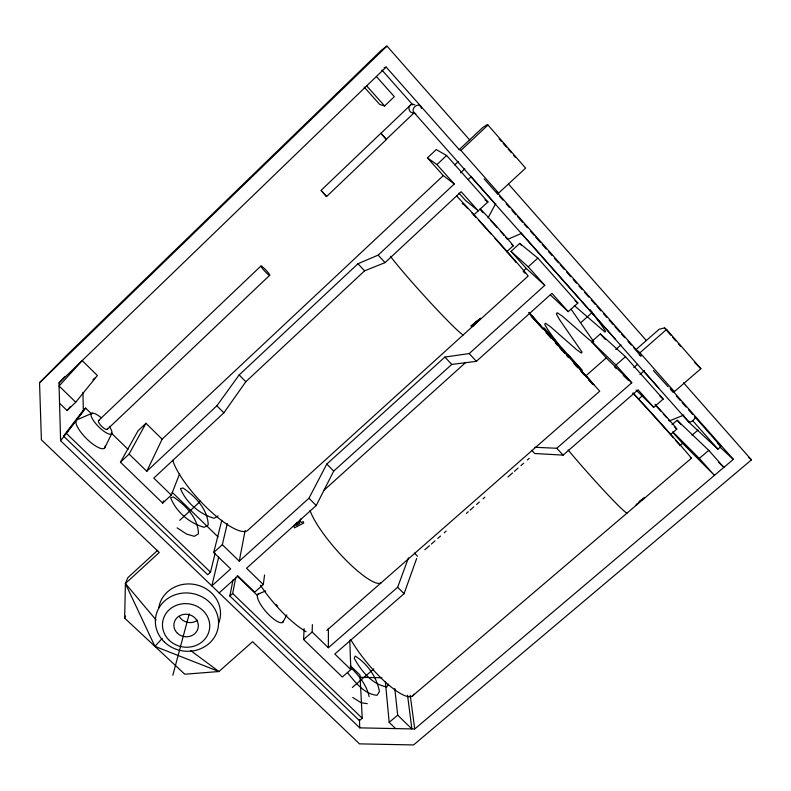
<?xml version="1.0" encoding="UTF-8"?>
<svg xmlns="http://www.w3.org/2000/svg" width="791" height="791" viewBox="0 0 791 791"><rect width="100%" height="100%" fill="white"/><g stroke="black" fill="none" stroke-linecap="round" stroke-linejoin="round"><path stroke-width="1.19" d="M408.443 557.902L397.646 587.258L328.364 647.76L328.403 628.272M683.562 382.804L751.45 459.878L413.555 744.944L359.5 743.866L252.596 641.689L218.929 671.529L184.787 674.219L124.652 618.127L125.403 583.531L127.816 577.707L157.656 550.309M349.77 640.186L350.848 669.611L342.315 677.007L303.596 639.514L312.148 631.999L312.386 624.672M303.596 639.514L304.11 628.697M219.166 592.904L237.972 575.977L254.712 592.182L263.294 584.509L264.57 574.968M227.314 523.533L222.33 544.702L239.268 561.155L245.121 530.543M350.245 665.528L359.984 675L362.229 718.238L359.45 720.621L229.865 596.028L232.673 593.507L235.777 577.321M229.865 596.028L233.058 579.763M218.662 557.161L211.859 585.894L230.675 568.917L213.738 552.513L221.796 520.26M91.825 414.118L85.646 408.107L66.335 433.379L63.507 436.078L207.677 574.701L210.485 572.15L215.162 553.196M172.824 675.257L189.257 613.816M350.848 669.611L334.811 654.028L404.063 593.695L416.659 558.486M124.652 618.127L125.453 616.051M145.979 423.304L129.091 454.074L146.78 471.268L162.125 439.173L145.979 423.304L138.039 430.798L120.45 462.201L162.669 503.086L171.301 495.097L179.666 473.621M162.669 503.086L163.569 500.851M104.788 447.785L111.758 433.597M263.294 584.509L246.555 568.245L316.222 505.528L333.713 471.08L451.75 364.424L476.38 361.339L551.92 293.332L568.264 311.644L577.835 303.082L537.84 258.093L519.756 243.401L511.016 251.39L526.203 268.386L544.791 285.353L469.211 353.577L444.898 357.057L326.802 464.05L308.965 498.231L239.268 561.155M495.72 203.524L488.047 217.901M282.862 622.23L286.826 614.933M388.559 684.185L386.809 686.934C371.978 684.423 360.953 670.778 354.21 658.092L355.218 656.075C367.528 663.708 376.852 677.323 379.443 691.591L377.03 695.319C363.979 694.004 355.139 682.158 347.496 672.607M171.301 495.097L153.81 478.1L223.873 412.823L245.813 381.727L364.582 270.838L385.069 262.622L461.173 191.709L478.298 210.89L465.256 200.182L458.988 193.172M296.625 522.732L293.985 526.401L294.499 527.844L303.734 523.019L303.2 521.585L301.114 522.722L300.135 520.043L301.233 518.53M146.78 471.268L216.863 405.793L239.159 374.954L357.977 263.739L378.138 255.127L454.281 183.996L436.948 164.577L427.437 157.874L436.236 149.578L446.618 155.491L487.938 201.962L473.74 214.934M384.11 67.848L386.146 67.067L459.215 149.628L482.639 127.628L486.93 124.8L487.978 125.037L525.61 168.107L498.646 193.063L496.471 191.729L636.102 349.493L659.15 329.254L664.45 327.919L666.566 329.422L700.875 368.695L674.357 391.654L670.115 387.926L733.336 459.363L414.721 728.986L359.786 727.868L60.6 440.725L65.742 434.002M67.205 432.084L73.82 423.442M75.283 421.524L83.352 410.964L82.936 392.484M64.951 434.2L83.015 410.628L85.646 408.107M75.748 402.224L97.372 375.527L82.205 360.607L59.068 386.018L75.748 402.224L67.077 410.539L59.552 403.252M67.077 410.539L70.162 406.762M190.562 650.479L218.929 671.529L154.927 646.376L162.224 638.386M60.6 440.725L58.989 382.982L64.773 376.694M479.039 319.554L472.128 326.11M154.927 646.376L125.403 583.531L159.258 552.484L41.389 439.826L39.55 382.765L65.88 356.088L381.46 50.169L386.977 46.056L469.607 139.878M39.55 382.765L386.977 46.056M58.989 382.982L386.146 67.067M92.952 379.769L94.722 378.068M364.147 87.059L379.69 104.442L384.614 105.984L394.323 96.66L376.387 76.49M320.958 190.483L380.857 133.274L386.433 139.483L326.564 196.544L321.344 190.73M383.487 136.24L380.906 133.343L410.885 104.728L412.853 104.214L414.82 104.847M386.295 139.335L414.494 112.46M98.578 420.525L260.99 265.954M107.23 429.424L269.701 275.308A6.397 0.811 46.8 0 0 263.769 267.912A6.397 0.811 46.8 0 0 262.563 268.673A6.397 0.811 46.8 0 0 269.701 275.308M120.45 462.201L129.091 454.074M436.948 164.577L446.618 155.491M459.215 149.628L460.926 150.428L487.978 125.037M162.125 439.173L443.286 175.602L454.281 183.996M454.716 164.884L458.246 161.582M460.56 172.804L464.851 168.79M468.134 179.557L471.565 176.353M179.715 520.31L200.548 501.158M506.675 251.775L513.25 245.764M636.439 504.668L637.744 503.481M523.464 270.868L526.203 268.386M213.738 552.513L222.33 544.702M511.016 251.39L528.24 266.814L537.84 258.093M323.835 490.39L465.78 362.397M581.197 322.303L592.41 312.307M534.785 447.281L556.785 448.27L631.782 382.775L606.222 357.908L591.658 341.613L600.329 333.921L625.493 356.692L663.184 399.099L653.702 407.316L636.112 390.032M586.784 375.043L606.222 357.908M615.754 349.503L620.975 344.916M591.658 341.613L615.971 365.066L625.493 356.692M636.102 349.493L639.949 352.766L666.566 329.422M326.861 630.368L599.716 391.169L580.851 370.307M424.856 549.755L429.473 545.711M431.322 544.089L435.02 540.856M437.789 538.434L440.557 536.001M444.255 532.768L446.094 531.157M466.413 513.359L468.262 511.747M470.101 510.126L473.799 506.893M476.568 504.47L479.336 502.038M483.034 498.805L484.883 497.193M507.96 476.973L512.578 472.929M514.427 471.317L518.115 468.084M520.893 465.652L523.662 463.229M527.35 459.996L529.199 458.375M633.779 367.588L637.497 364.335M639.929 374.499L644.576 370.435M531.71 450.267L534.736 453.52L563.123 455.112L638.07 389.815L653.702 407.316M638.555 399.109L643.014 395.233M352.371 687.428L373.866 668.879M672.004 424.698L677.175 420.248L708.766 450.366L723.874 467.372L718.574 462.27M670.521 434.526L676.819 429.118M679.736 445.719L682.554 443.316L714.451 475.351L699.323 458.404L672.834 431.926M692.016 435.208L698.048 430.047M412.16 696.218L691.364 458.266M395.619 728.6L389.182 722.371L397.685 715.143L394.788 688.467M699.323 458.404L708.766 450.366M682.544 414.86L689.93 423.175L717.941 449.169L721.056 446.52L695.032 417.114M410.885 104.728C406.999 106.914 409.372 113.894 413.861 112.737M639.919 501.207L642.381 499.25L639.088 501.86M218.039 515.959L214.054 518.263C199.53 514.091 186.112 502.592 180.437 488.551L183.087 488.017C195.288 496.362 207.796 509.414 208.231 524.927L204.167 527.31C189.613 523.326 176.007 511.787 170.629 497.628L173.367 497.005C185.697 505.152 198.254 518.332 198.452 533.856L194.309 536.318L186.577 534.073L177.105 527.844M92.3 413.149L77.795 419.487A19.815 6.041 45 0 0 87.02 439.124A19.815 6.041 45 0 0 105.154 445.976M507.427 239.475L521.289 233.444M669.285 420.911L683.849 415.077M258.064 594.061L265.746 590.986M359.846 677.294L381.835 677.768M367.281 703.674L361.141 702.744L352.746 697.444M415.878 113.864C407.938 110.522 419.289 99.775 421.455 108.555M484.952 199.836L487.938 201.962M700.875 368.695L694.508 362.308M574.266 305.534L604.986 332.072L605.57 331.34L602.099 326.07L590.096 309.617M639.237 354.595L641.076 356.168L633.72 347.852M575.047 300.679L577.835 303.082M653.336 370.495L668.187 386.799M748.731 457.485L751.45 459.878M717.417 443.187L721.056 446.52M719.731 446.875L733.336 459.363M659.674 395.836L663.184 399.099M550.447 295.003L568.264 311.644M66.335 433.379L210.485 572.15M232.673 593.507L362.229 718.238M237.102 575.858L257.352 595.455M111.244 433.013L128.023 449.337M172.161 492.279L218.069 536.941M312.148 631.999L328.364 647.76M397.685 715.143L411.874 728.926L407.533 695.17M614.627 366.935L616.357 368.636M623.308 375.409L628.519 380.491M321.799 191.145L326.564 196.544M216.863 405.793L223.873 412.823M308.965 498.231L316.222 505.528M397.646 587.258L404.063 593.695M350.176 666.991C358.55 675.148 366.757 684.917 369.13 696.634M239.159 374.954L245.813 381.727M326.802 464.05L333.713 471.08M414.415 553.107L417.47 556.221M490.855 220.738L496.946 227.353M357.977 263.739L364.582 270.838M444.898 357.057L451.75 364.424M587.99 378.157L584.885 374.746M378.138 255.127L385.069 262.622M469.211 353.577L476.38 361.339M556.785 448.27L563.123 455.112M656.036 405.823L660.93 411.172M589.058 380.303L592.726 384.297L588.949 380.056M589.513 379.898L593.171 383.902L591.846 382.419M535.715 321.008L531.137 315.995L542.794 329.026M529.347 313.068L537.405 321.967M580.999 371.404L584.233 374.974M543.466 328.7L546.611 332.18M550.605 336.65L553.819 340.17M565.555 353.221L568.778 356.781M559.059 346.191L587.238 377.426M561.877 350.205L564.912 353.567M566.831 355.713L568.482 357.542M573.95 363.603L577.766 367.835M557.952 343.571L543.892 327.949L582.107 370.336L567.809 354.447M572.902 361.368L575.858 364.651M579.872 369.061L582.176 371.612M586.131 376.012L590.116 380.441M562.342 349.81L528.724 312.475M546.008 332.606L551.347 338.528M555.282 342.899L557.754 345.647M559.405 347.476L561.877 350.225M383.813 136.527L386.433 139.483M588.573 378.76L594.001 384.772M543.852 329.264L531.582 315.599L539.838 324.794M366.668 85.883L384.614 105.984M528.24 266.814L544.791 285.353M615.971 365.066L631.782 382.775M427.437 157.874L443.286 175.602M672.676 432.262L682.554 443.316M519.756 243.401L521.388 245.24M600.329 333.921L605.184 339.369M677.175 420.248L681.061 424.609M381.855 69.954L412.823 104.877M692.718 420.723L717.941 449.169M470.991 176.551L495.581 204.246M520.982 232.87L615.24 339.052M643.983 371.424L658.755 388.055M414.118 112.668L688.803 422.078M460.926 150.428L498.646 193.063M639.949 352.766L674.357 391.654M484.102 178.835L498.004 194.537M499.635 196.386L502.908 200.083M506.171 203.771L509.444 207.469M511.896 210.238L515.989 214.855M517.621 216.704L522.525 222.241M524.166 224.09L527.429 227.788M530.702 231.476L533.974 235.174M535.606 237.023L540.51 242.56M542.151 244.409L546.235 249.027M548.687 251.805L551.96 255.493M554.412 258.262L558.495 262.879M560.137 264.728L564.22 269.345M566.672 272.124L570.766 276.741M573.218 279.51L576.491 283.198M578.943 285.976L582.206 289.664M584.668 292.443L588.751 297.06M591.203 299.829L595.287 304.446M596.928 306.295L601.012 310.912M603.464 313.681L606.737 317.379M609.189 320.147L613.282 324.765M614.914 326.614L619.818 332.151M621.459 334L624.722 337.698M627.995 341.386L631.267 345.084M670.63 389.548L673.072 392.306M676.325 395.984L680.389 400.582M682.02 402.411L686.084 407.009M688.526 409.768L692.59 414.365M663.352 413.881L666.724 417.707M500.337 231.15L504.114 235.441M580.703 370.059L581.454 370.91M508.455 183.987L646.326 340.516M499.131 138.751L501.573 141.54M503.195 143.408L506.448 147.126M508.079 148.985L511.332 152.712M513.764 155.501L515.396 157.36M664.45 327.919L670.946 335.354M672.577 337.213L675.821 340.931M678.263 343.719L680.695 346.507M125.403 583.531L156.084 619.976M505.805 237.429L506.932 238.803M668.593 419.902L669.265 420.763M556.894 342.463L547.936 329.857L544.702 324.32L545.513 323.232L550.526 326.772L576.263 349.385L581.276 353.073L582.067 352.153L559.474 319.534L556.33 313.908L557.25 312.722L562.371 316.173L588.178 338.805L593.112 342.592L593.794 341.771L571.053 309.172M558.317 344.431L559.741 346.389M644.378 497.401L635.786 505.261M410.232 695.22L414.721 728.986M385.385 681.951L389.182 722.371M359.391 719.434L359.786 727.868M107.368 428.267A6.209 1.819 45.2 0 1 102.019 426.675A6.209 1.819 45.2 0 1 99.102 420.397M694.706 416.511A4.153 1.473 -39.6 0 1 692.629 420.723A4.153 1.473 -39.6 0 1 688.684 421.217M283.465 620.737A18.766 5.616 48.7 0 1 266.221 611.947A18.766 5.616 48.7 0 1 259.606 593.626M109.306 426.468A14.297 4.192 45.2 0 1 106.518 432.944A14.297 4.192 45.2 0 1 91.351 416.59A14.297 4.192 45.2 0 1 101.228 417.747M158.764 607.834A31.096 28.654 9.1 0 1 196.939 584.964A31.096 28.654 9.1 0 1 218.721 622.982M197.483 620.213A11.934 10.995 9.1 0 1 179.537 616.871M277.631 606.193A23.028 6.644 48.7 0 1 275.98 604.383M306.117 631.712A53.175 15.029 48.7 0 1 260.447 585.182M380.946 582.947A53.729 11.954 48.5 0 1 344.738 558.891A53.729 11.954 48.5 0 1 310.023 510.353M483.054 212.779A24.867 0.593 48 0 1 484.972 213.768A24.867 0.593 48 0 1 506.438 237.527A24.867 0.593 48 0 1 511.51 244.271M463.229 204.404A41.409 0.692 48 0 1 462.27 203.158M462.389 203.03A41.409 0.692 48 0 1 467.343 208.073M471.95 212.997A41.409 0.692 48 0 1 475.964 217.357M478.466 220.086A41.409 0.692 48 0 1 491.211 234.146M494.919 238.289A41.409 0.692 48 0 1 512.281 257.985M512.973 258.786A41.409 0.692 48 0 1 516.137 262.543M524.947 273.192A57.308 0.959 48 0 1 523.197 271.382M456.516 195.901A57.308 0.959 48 0 1 500.476 244.063A57.308 0.959 48 0 1 528.052 276.138L248.058 530.059A54.569 14.841 47 0 1 209.783 510.551A54.569 14.841 47 0 1 172.745 460.322M463.437 334.731A56.675 2.828 47.8 0 1 432.667 305A56.675 2.828 47.8 0 1 390.428 256.274M655.037 404.27A23.977 0.544 47.8 0 1 673.289 424.619A23.977 0.544 47.8 0 1 674.456 426.833M632.77 393.087A39.926 0.633 47.8 0 1 673.329 437.759M675.346 440.073A39.926 0.633 47.8 0 1 678.935 444.255M633.314 393.157A55.251 0.88 47.8 0 1 675.237 439.42A55.251 0.88 47.8 0 1 690.405 457.544M627.006 513.112A54.658 2.581 48.3 0 1 604.868 491.567A54.658 2.581 48.3 0 1 568.106 449.97M413.871 694.102A52.71 13.595 49.9 0 1 387.719 684.146A52.71 13.595 49.9 0 1 350.68 639.444M298.899 521.724L296.17 525.402L299.562 523.553L298.899 521.724M480.592 318.348L472.276 326.643L473.878 324.617L470.922 325.961L480.592 318.348M478.387 320.137L474.916 323.025L478.387 320.137M164.488 642.094A31.66 29.109 8.9 0 0 217.436 630.546A31.66 29.109 8.9 0 0 178.944 593.715A31.66 29.109 8.9 0 0 164.488 642.094M169.323 640.384A23.681 21.762 8.9 0 0 208.913 631.702A23.681 21.762 8.9 0 0 180.071 604.205A23.681 21.762 8.9 0 0 169.323 640.384M177.451 633.265A12.251 11.252 8.9 0 0 197.918 628.726A12.251 11.252 8.9 0 0 182.968 614.538A12.251 11.252 8.9 0 0 177.451 633.265"/></g></svg>
